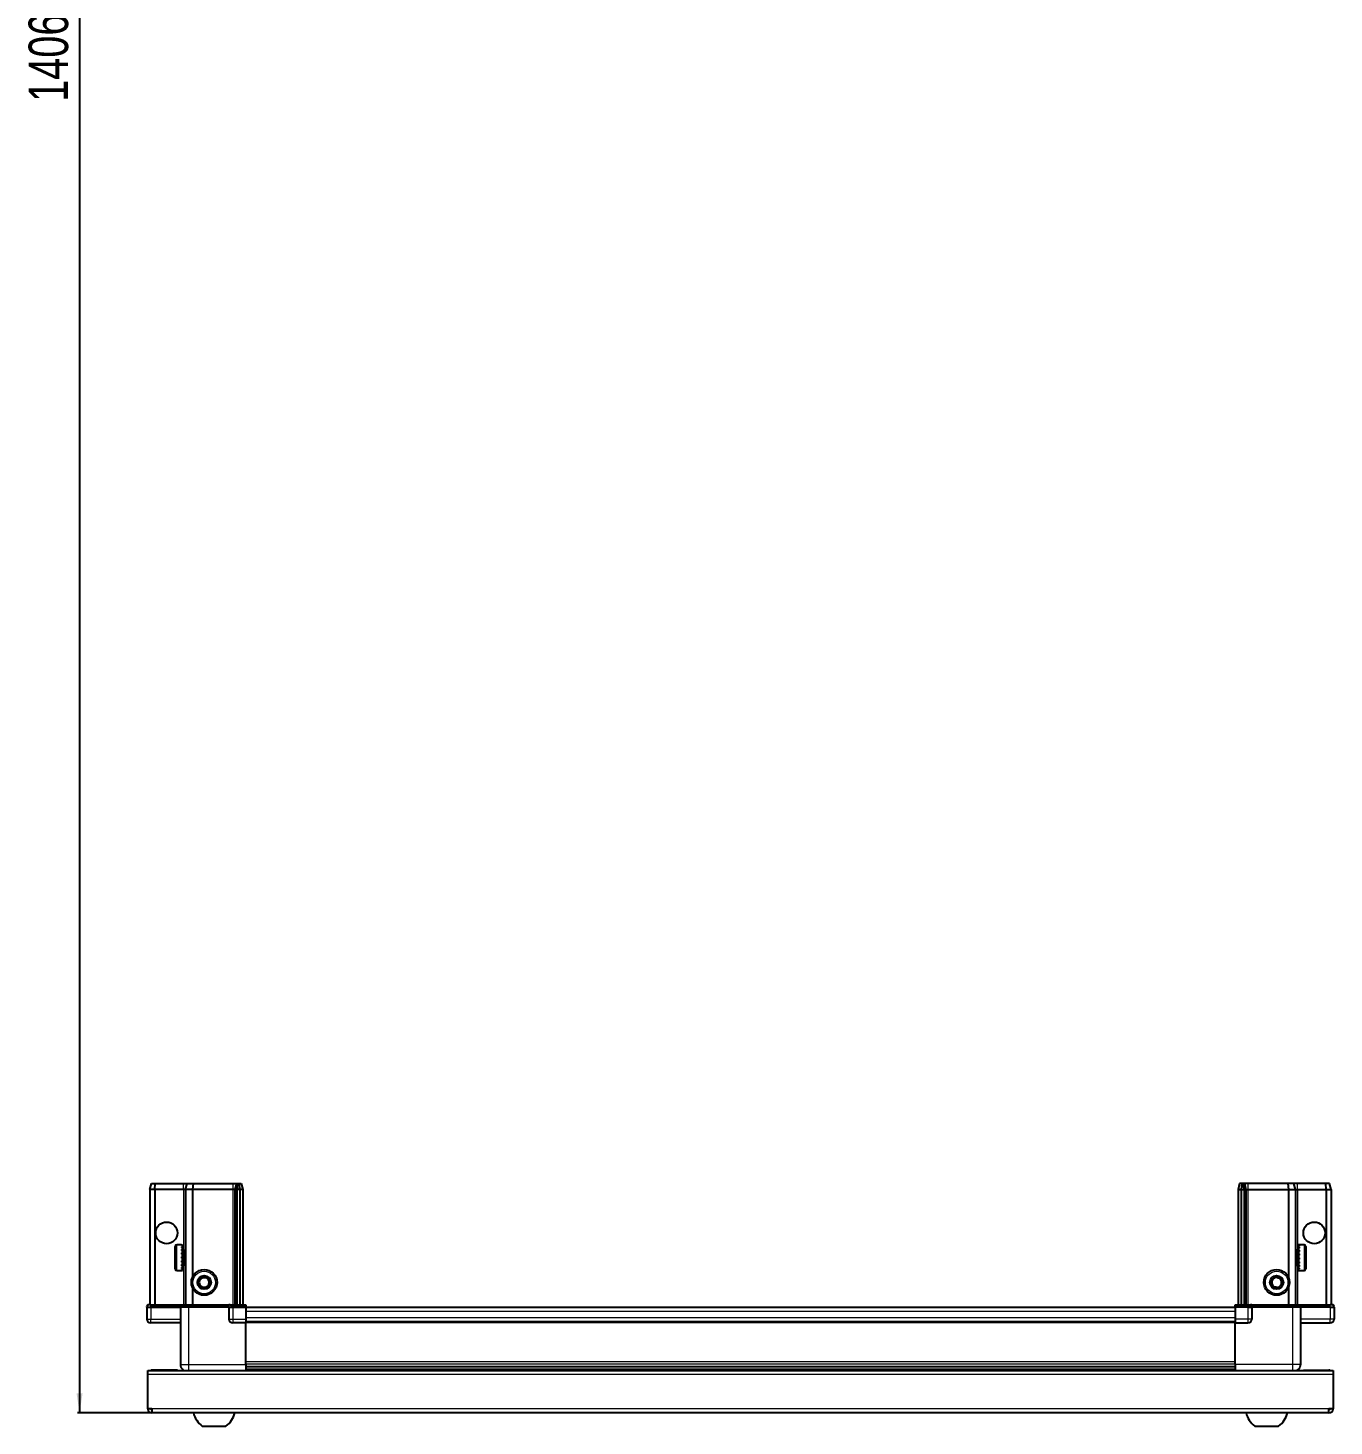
# Model space of a CAD drawing. Header units: millimetres. Extents: x 899 to 3925, y -508 to 2012.
# Drawn here: x 963 to 1623, y -508 to 199 of the extents above; entities that cross this region are included whole.
import ezdxf

# ---------------------------------------------------------------- set-up
doc = ezdxf.new("R2010")
doc.units = ezdxf.units.MM
doc.layers.add('FORMAT', color=7, linetype='Continuous')
doc.styles.add('SLDTEXTSTYLE0', font='TXT', dxfattribs={"width": 0.75})
doc.dimstyles.new('SLDDIMSTYLE0', dxfattribs={"dimtxt": 20, "dimasz": 10, "dimexe": 0, "dimexo": 0.0625, "dimgap": 5, "dimtad": 2, "dimdec": 1, "dimrnd": 1e-09, "dimzin": 12, "dimdsep": 46, "dimtxsty": 'SLDTEXTSTYLE0', "dimsah": 1, "dimcen": 0.09, "dimadec": 0, "dimazin": 3, "dimtfac": 1, "dimtofl": 0, "dimtmove": 0, "dimatfit": 3, "dimfxl": 0, "dimfrac": 2, "dimtolj": 1, "dimtzin": 12, "dimarcsym": 0})

# ---------------------------------------------------------------- blocks, each defined once
blk = doc.blocks.new('_D_8')
at = {"layer": 'FORMAT'}
for p, q in [((1108.46, 905.76), (988.47, 905.76)), ((989.47, 905.76), (989.47, -500.94)), ((1026.06, -500.94), (988.47, -500.94))]:
    blk.add_line(p, q, dxfattribs=at)
for points in [[(989.47, 905.76), (987.93, 895.76), (991.01, 895.76)], [(989.47, -500.94), (991.01, -490.94), (987.93, -490.94)]]:
    blk.add_solid(points, dxfattribs=at)
at = {"layer": 'FORMAT', "insert": (963.69, 161.77), "char_height": 20, "attachment_point": 1, "rotation": 90, "style": 'SLDTEXTSTYLE0'}
blk.add_mtext('1406,7', dxfattribs=at)

msp = doc.modelspace()

# ---------------------------------------------------------------- linework, layer by layer
at = {"color": 7, "linetype": 'Continuous', "lineweight": 25}
for p, q in [((1024.97, -387.94), (1025.77, -384.94)), ((1027.47, -387.94), (1024.97, -387.94)), ((1024.97, -387.94), (1024.97, -446.24)), ((1025.77, -384.94), (1027.63, -384.94)), ((1027.47, -387.94), (1027.63, -384.94)), ((1041.97, -387.94), (1027.47, -387.94)), ((1027.47, -387.94), (1027.47, -446.24)), ((1027.63, -384.94), (1041.97, -384.94)), ((1041.97, -384.94), (1043.77, -384.94)), ((1042.97, -387.94), (1041.97, -387.94)), ((1042.97, -387.94), (1043.77, -384.94)), ((1046.47, -387.94), (1042.97, -387.94)), ((1042.97, -387.94), (1042.97, -446.24)), ((1043.77, -384.94), (1046.8, -384.94)), ((1046.8, -384.94), (1046.47, -387.94)), ((1046.47, -387.94), (1046.47, -432.44)), ((1066.97, -387.94), (1046.47, -387.94)), ((1046.8, -384.94), (1066.97, -384.94)), ((1066.97, -384.94), (1068.77, -384.94)), ((1067.97, -387.94), (1066.97, -387.94)), ((1068.77, -384.94), (1067.97, -387.94)), ((1068.97, -387.94), (1067.97, -387.94)), ((1067.97, -387.94), (1067.97, -446.24)), ((1068.77, -384.94), (1069.51, -384.94)), ((1069.51, -384.94), (1068.97, -387.94)), ((1070.47, -387.94), (1068.97, -387.94)), ((1068.97, -387.94), (1068.97, -446.24)), ((1069.51, -384.94), (1070.02, -384.94)), ((1070.02, -384.94), (1070.47, -387.94)), ((1070.02, -384.94), (1071.17, -384.94)), ((1070.47, -387.94), (1070.47, -446.24)), ((1071.97, -387.94), (1070.47, -387.94)), ((1071.17, -384.94), (1071.97, -387.94)), ((1071.97, -387.94), (1071.97, -446.24)), ((1575.77, -384.94), (1574.97, -387.94)), ((1574.97, -387.94), (1576.47, -387.94)), ((1574.97, -387.94), (1574.97, -446.24)), ((1576.93, -384.94), (1575.77, -384.94)), ((1576.93, -384.94), (1576.47, -387.94)), ((1576.47, -387.94), (1577.97, -387.94)), ((1576.47, -387.94), (1576.47, -446.24)), ((1577.43, -384.94), (1576.93, -384.94)), ((1577.43, -384.94), (1577.97, -387.94)), ((1578.17, -384.94), (1577.43, -384.94)), ((1577.97, -387.94), (1578.97, -387.94)), ((1577.97, -387.94), (1577.97, -446.24)), ((1578.17, -384.94), (1578.97, -387.94)), ((1579.97, -384.94), (1578.17, -384.94)), ((1578.97, -387.94), (1578.97, -446.24)), ((1578.97, -387.94), (1579.97, -387.94)), ((1600.14, -384.94), (1579.97, -384.94)), ((1579.97, -387.94), (1600.47, -387.94)), ((1600.14, -384.94), (1600.47, -387.94)), ((1603.17, -384.94), (1600.14, -384.94)), ((1600.47, -387.94), (1600.47, -432.44)), ((1600.47, -387.94), (1603.97, -387.94)), ((1603.97, -387.94), (1603.17, -384.94)), ((1604.97, -384.94), (1603.17, -384.94)), ((1603.97, -387.94), (1603.97, -446.24)), ((1603.97, -387.94), (1604.97, -387.94)), ((1619.32, -384.94), (1604.97, -384.94)), ((1604.97, -387.94), (1619.47, -387.94)), ((1619.47, -387.94), (1619.32, -384.94)), ((1621.17, -384.94), (1619.32, -384.94)), ((1619.47, -387.94), (1621.97, -387.94)), ((1619.47, -387.94), (1619.47, -446.24)), ((1621.97, -387.94), (1621.17, -384.94)), ((1621.97, -387.94), (1621.97, -446.24)), ((1037.77, -428.14), (1037.77, -416.74)), ((1040.97, -415.94), (1038.57, -415.94)), ((1040.97, -415.94), (1040.97, -415.95)), ((1040.97, -415.95), (1041.47, -415.95)), ((1040.97, -416.13), (1041.47, -416.13)), ((1040.97, -416.13), (1040.97, -416.35)), ((1040.97, -416.35), (1041.47, -416.35)), ((1041.47, -416.13), (1041.47, -415.95)), ((1041.47, -416.35), (1041.47, -416.13)), ((1041.47, -416.93), (1041.47, -416.35)), ((1608.37, -415.94), (1605.47, -415.94)), ((1605.97, -415.94), (1605.47, -415.94)), ((1605.47, -415.94), (1605.47, -415.99)), ((1605.47, -415.99), (1605.47, -416.27)), ((1605.97, -415.99), (1605.47, -415.99)), ((1605.97, -416.27), (1605.47, -416.27)), ((1605.47, -416.27), (1605.47, -416.55)), ((1605.97, -416.55), (1605.47, -416.55)), ((1605.47, -416.55), (1605.47, -417.21)), ((1605.97, -415.99), (1605.97, -415.94)), ((1605.97, -416.55), (1605.97, -416.27)), ((1609.17, -416.74), (1609.17, -428.14)), ((1040.97, -416.93), (1041.47, -416.93)), ((1040.97, -416.93), (1040.97, -417.35)), ((1040.97, -417.35), (1041.47, -417.35)), ((1040.97, -418.26), (1041.47, -418.26)), ((1040.97, -418.26), (1040.97, -418.85)), ((1040.97, -418.85), (1041.47, -418.85)), ((1040.97, -420), (1041.47, -420)), ((1040.97, -420), (1040.97, -420.7)), ((1040.97, -420.7), (1041.47, -420.7)), ((1040.97, -421.99), (1041.47, -421.99)), ((1040.97, -421.99), (1040.97, -422.72)), ((1040.97, -422.13), (1041.47, -422.13)), ((1040.97, -422.63), (1041.47, -422.63)), ((1040.97, -422.72), (1041.47, -422.72)), ((1041.47, -417.35), (1041.47, -416.93)), ((1041.47, -418.26), (1041.47, -417.35)), ((1041.57, -418.04), (1041.47, -418.04)), ((1041.47, -418.85), (1041.47, -418.26)), ((1041.47, -420), (1041.47, -418.85)), ((1041.47, -420.7), (1041.47, -420)), ((1041.47, -421.99), (1041.47, -420.7)), ((1041.47, -422.13), (1041.47, -421.99)), ((1041.47, -422.72), (1041.47, -422.63)), ((1041.47, -424.01), (1041.47, -422.72)), ((1041.57, -426.84), (1041.57, -418.04)), ((1042.45, -419.13), (1041.97, -418.44)), ((1041.97, -426.44), (1041.97, -418.44)), ((1042.94, -418.44), (1042.45, -419.13)), ((1042.45, -425.75), (1042.45, -419.13)), ((1042.97, -418.44), (1042.94, -418.44)), ((1042.94, -426.44), (1042.94, -418.44)), ((1604, -418.44), (1603.97, -418.44)), ((1604.49, -419.13), (1604, -418.44)), ((1604, -418.44), (1604, -426.44)), ((1604.97, -418.44), (1604.49, -419.13)), ((1604.49, -419.13), (1604.49, -425.75)), ((1604.97, -418.44), (1604.97, -426.44)), ((1605.47, -418.04), (1605.37, -418.04)), ((1605.37, -418.04), (1605.37, -426.84)), ((1605.97, -417.21), (1605.47, -417.21)), ((1605.47, -417.21), (1605.47, -417.68)), ((1605.47, -417.68), (1605.47, -418.66)), ((1605.97, -417.68), (1605.47, -417.68)), ((1605.97, -418.66), (1605.47, -418.66)), ((1605.47, -418.66), (1605.47, -419.28)), ((1605.47, -419.28), (1605.47, -420.48)), ((1605.97, -419.28), (1605.47, -419.28)), ((1605.97, -420.48), (1605.47, -420.48)), ((1605.47, -420.48), (1605.47, -421.11)), ((1605.97, -421.11), (1605.47, -421.11)), ((1605.47, -421.19), (1605.47, -422.49)), ((1605.97, -421.19), (1605.47, -421.19)), ((1605.97, -422.49), (1605.47, -422.49)), ((1605.97, -422.97), (1605.47, -422.97)), ((1605.47, -422.97), (1605.47, -423.23)), ((1605.47, -423.23), (1605.47, -424.5)), ((1605.97, -423.23), (1605.47, -423.23)), ((1605.97, -417.68), (1605.97, -417.21)), ((1605.97, -419.28), (1605.97, -418.66)), ((1605.97, -421.19), (1605.97, -420.48)), ((1605.97, -423.23), (1605.97, -422.49)), ((1038.57, -428.94), (1040.97, -428.94)), ((1040.97, -424.01), (1041.47, -424.01)), ((1040.97, -424.01), (1040.97, -424.72)), ((1040.97, -424.72), (1041.47, -424.72)), ((1040.97, -425.88), (1041.47, -425.88)), ((1040.97, -425.88), (1040.97, -426.49)), ((1040.97, -426.49), (1041.47, -426.49)), ((1040.97, -427.42), (1041.47, -427.42)), ((1040.97, -427.42), (1040.97, -427.86)), ((1040.97, -427.86), (1041.47, -427.86)), ((1040.97, -428.47), (1041.47, -428.47)), ((1040.97, -428.47), (1040.97, -428.7)), ((1040.97, -428.7), (1041.47, -428.7)), ((1040.97, -428.92), (1041.47, -428.92)), ((1040.97, -428.92), (1040.97, -428.94)), ((1040.97, -428.93), (1041.47, -428.93)), ((1041.47, -424.72), (1041.47, -424.01)), ((1041.47, -425.88), (1041.47, -424.72)), ((1041.47, -426.49), (1041.47, -425.88)), ((1041.47, -427.42), (1041.47, -426.49)), ((1041.47, -426.84), (1041.57, -426.84)), ((1041.47, -427.86), (1041.47, -427.42)), ((1041.47, -428.47), (1041.47, -427.86)), ((1041.47, -428.7), (1041.47, -428.47)), ((1041.47, -428.92), (1041.47, -428.7)), ((1041.47, -428.93), (1041.47, -428.92)), ((1041.97, -426.44), (1042.45, -425.75)), ((1042.45, -425.75), (1042.94, -426.44)), ((1042.94, -426.44), (1042.97, -426.44)), ((1603.97, -426.44), (1604, -426.44)), ((1604, -426.44), (1604.49, -425.75)), ((1604.49, -425.75), (1604.97, -426.44)), ((1605.37, -426.84), (1605.47, -426.84)), ((1605.97, -424.5), (1605.47, -424.5)), ((1605.47, -424.5), (1605.47, -425.18)), ((1605.47, -425.18), (1605.47, -426.3)), ((1605.97, -425.18), (1605.47, -425.18)), ((1605.97, -426.3), (1605.47, -426.3)), ((1605.47, -426.3), (1605.47, -426.87)), ((1605.47, -426.87), (1605.47, -427.73)), ((1605.97, -426.87), (1605.47, -426.87)), ((1605.97, -427.73), (1605.47, -427.73)), ((1605.47, -427.73), (1605.47, -428.12)), ((1605.47, -428.12), (1605.47, -428.64)), ((1605.97, -428.12), (1605.47, -428.12)), ((1605.97, -428.64), (1605.47, -428.64)), ((1605.47, -428.64), (1605.47, -428.82)), ((1605.47, -428.82), (1605.47, -428.94)), ((1605.97, -428.82), (1605.47, -428.82)), ((1605.47, -428.94), (1608.37, -428.94)), ((1605.97, -425.18), (1605.97, -424.5)), ((1605.97, -426.87), (1605.97, -426.3)), ((1605.97, -428.12), (1605.97, -427.73)), ((1605.97, -428.82), (1605.97, -428.64)), ((1046.47, -437.44), (1046.47, -446.24)), ((1600.47, -437.44), (1600.47, -446.24)), ((1023.97, -446.24), (1023.47, -447.11)), ((1023.47, -447.44), (1023.47, -447.11)), ((1023.47, -447.44), (1025.47, -447.44)), ((1023.47, -447.44), (1023.47, -453.44)), ((1025.47, -446.24), (1023.97, -446.24)), ((1025.47, -446.24), (1040.27, -446.24)), ((1040.27, -447.44), (1025.47, -447.44)), ((1025.47, -447.44), (1040.27, -447.44)), ((1040.27, -446.24), (1040.47, -446.24)), ((1040.47, -447.44), (1040.27, -447.44)), ((1040.47, -447.44), (1040.47, -446.24)), ((1040.47, -446.24), (1044.47, -446.24)), ((1044.47, -447.44), (1040.47, -447.44)), ((1040.47, -447.44), (1040.47, -476.44)), ((1044.47, -446.24), (1064.77, -446.24)), ((1064.77, -447.44), (1044.47, -447.44)), ((1064.77, -446.24), (1064.97, -446.24)), ((1064.97, -447.44), (1064.77, -447.44)), ((1064.97, -447.44), (1064.97, -446.24)), ((1065.65, -446.24), (1064.97, -446.24)), ((1064.97, -447.44), (1066.97, -447.44)), ((1064.97, -447.44), (1064.97, -453.44)), ((1065.65, -446.24), (1073.47, -446.24)), ((1073.47, -447.11), (1066.97, -447.11)), ((1073.47, -447.44), (1066.97, -447.44)), ((1066.97, -447.44), (1073.47, -447.44)), ((1073.47, -446.24), (1073.47, -447.11)), ((1073.47, -447.11), (1073.47, -447.11)), ((1073.47, -447.44), (1073.47, -447.11)), ((1073.47, -447.44), (1073.47, -447.44)), ((1073.47, -447.44), (1073.47, -453.44)), ((1573.47, -447.59), (1073.47, -447.59)), ((1573.47, -446.24), (1581.29, -446.24)), ((1573.47, -447.11), (1573.47, -446.24)), ((1579.97, -447.11), (1573.47, -447.11)), ((1573.47, -447.44), (1573.47, -447.11)), ((1579.97, -447.44), (1573.47, -447.44)), ((1573.47, -447.44), (1573.47, -453.44)), ((1579.97, -447.44), (1581.97, -447.44)), ((1581.97, -447.44), (1579.97, -447.44)), ((1581.97, -446.24), (1581.29, -446.24)), ((1581.97, -447.44), (1581.97, -446.24)), ((1581.97, -446.24), (1582.17, -446.24)), ((1582.17, -447.44), (1581.97, -447.44)), ((1581.97, -447.44), (1581.97, -453.44)), ((1582.17, -446.24), (1602.47, -446.24)), ((1602.47, -447.44), (1582.17, -447.44)), ((1602.47, -446.24), (1606.47, -446.24)), ((1606.47, -447.44), (1602.47, -447.44)), ((1606.47, -447.44), (1606.47, -446.24)), ((1606.47, -446.24), (1606.67, -446.24)), ((1606.67, -447.44), (1606.47, -447.44)), ((1606.47, -447.44), (1606.47, -476.44)), ((1606.67, -446.24), (1621.47, -446.24)), ((1621.47, -447.44), (1606.67, -447.44)), ((1622.97, -446.24), (1621.47, -446.24)), ((1621.47, -447.44), (1623.47, -447.44)), ((1623.47, -447.11), (1622.97, -446.24)), ((1623.47, -447.11), (1622.97, -446.24)), ((1623.47, -447.44), (1623.47, -447.11)), ((1623.47, -447.44), (1623.47, -447.11)), ((1623.47, -447.44), (1623.47, -447.44)), ((1623.47, -447.44), (1623.47, -453.44)), ((1040.47, -455.44), (1025.47, -455.44)), ((1073.47, -455.44), (1066.97, -455.44)), ((1073.47, -453.44), (1073.47, -455.44)), ((1573.47, -454.79), (1073.47, -454.79)), ((1073.47, -476.44), (1073.47, -455.44)), ((1573.47, -453.44), (1573.47, -455.44)), ((1573.47, -455.44), (1579.97, -455.44)), ((1573.47, -476.44), (1573.47, -455.44)), ((1606.47, -455.44), (1621.47, -455.44)), ((1023.97, -479.44), (1622.97, -479.44)), ((1023.97, -481.54), (1023.97, -479.44)), ((1038.97, -479.34), (1026.07, -479.34)), ((1038.97, -479.34), (1038.97, -479.44)), ((1073.47, -477.46), (1573.47, -477.46)), ((1073.47, -477.5), (1573.47, -477.5)), ((1097.35, -479.29), (1073.47, -479.29)), ((1091.97, -479.44), (1091.97, -479.29)), ((1092.01, -479.44), (1092.01, -479.29)), ((1092.28, -479.44), (1092.28, -479.29)), ((1092.54, -479.44), (1092.54, -479.29)), ((1093.19, -479.44), (1093.19, -479.29)), ((1093.66, -479.44), (1093.66, -479.29)), ((1094.62, -479.44), (1094.62, -479.29)), ((1095.24, -479.44), (1095.24, -479.29)), ((1096.43, -479.44), (1096.43, -479.29)), ((1097.09, -479.44), (1097.09, -479.29)), ((1097.14, -479.44), (1097.14, -479.29)), ((1098.44, -479.29), (1097.35, -479.29)), ((1099.17, -479.29), (1098.44, -479.29)), ((1098.44, -479.44), (1098.44, -479.29)), ((1098.44, -479.29), (1098.44, -479.29)), ((1098.45, -479.44), (1098.45, -479.29)), ((1098.95, -479.44), (1098.95, -479.29)), ((1099.17, -479.44), (1099.17, -479.29)), ((1099.59, -479.29), (1099.17, -479.29)), ((1099.17, -479.29), (1099.17, -479.29)), ((1547.35, -479.29), (1099.59, -479.29)), ((1100.45, -479.44), (1100.45, -479.29)), ((1101.14, -479.44), (1101.14, -479.29)), ((1102.26, -479.44), (1102.26, -479.29)), ((1102.84, -479.44), (1102.84, -479.29)), ((1103.71, -479.44), (1103.71, -479.29)), ((1104.11, -479.44), (1104.11, -479.29)), ((1104.64, -479.44), (1104.64, -479.29)), ((1104.83, -479.44), (1104.83, -479.29)), ((1104.97, -479.44), (1104.97, -479.29)), ((1541.97, -479.44), (1541.97, -479.29)), ((1542.14, -479.44), (1542.14, -479.29)), ((1542.35, -479.44), (1542.35, -479.29)), ((1542.91, -479.44), (1542.91, -479.29)), ((1543.33, -479.44), (1543.33, -479.29)), ((1544.23, -479.44), (1544.23, -479.29)), ((1544.82, -479.44), (1544.82, -479.29)), ((1545.96, -479.44), (1545.96, -479.29)), ((1546.66, -479.44), (1546.66, -479.29)), ((1547.93, -479.29), (1547.35, -479.29)), ((1547.93, -479.44), (1547.93, -479.29)), ((1547.94, -479.29), (1547.93, -479.29)), ((1548.67, -479.29), (1547.94, -479.29)), ((1548.11, -479.44), (1548.11, -479.29)), ((1548.61, -479.44), (1548.61, -479.29)), ((1548.67, -479.44), (1548.67, -479.29)), ((1549.59, -479.29), (1548.67, -479.29)), ((1548.67, -479.29), (1548.67, -479.29)), ((1573.47, -479.29), (1549.59, -479.29)), ((1549.96, -479.44), (1549.96, -479.29)), ((1550.67, -479.44), (1550.67, -479.29)), ((1551.84, -479.44), (1551.84, -479.29)), ((1552.45, -479.44), (1552.45, -479.29)), ((1553.4, -479.44), (1553.4, -479.29)), ((1553.85, -479.44), (1553.85, -479.29)), ((1554.47, -479.44), (1554.47, -479.29)), ((1554.71, -479.44), (1554.71, -479.29)), ((1554.95, -479.44), (1554.95, -479.29)), ((1554.97, -479.44), (1554.97, -479.29)), ((1607.97, -479.34), (1620.87, -479.34)), ((1607.97, -479.34), (1607.97, -479.44)), ((1622.97, -479.44), (1622.97, -481.54)), ((1023.97, -498.84), (1023.97, -481.54)), ((1622.97, -481.54), (1622.97, -498.84)), ((1026.07, -498.84), (1023.97, -498.84)), ((1026.07, -498.84), (1026.07, -500.94)), ((1620.87, -500.94), (1026.07, -500.94)), ((1622.97, -498.84), (1620.87, -498.84)), ((1620.87, -500.94), (1620.87, -498.84)), ((1051.47, -507.54), (1063.47, -507.54)), ((1583.47, -507.54), (1595.47, -507.54))]:
    msp.add_line(p, q, dxfattribs=at)
at = {"color": 8, "linetype": 'Continuous', "lineweight": 18}
for p, q in [((1041.97, -387.94), (1041.97, -384.94)), ((1041.97, -387.94), (1041.97, -418.44)), ((1066.97, -384.94), (1066.97, -387.94)), ((1066.97, -387.94), (1066.97, -446.24)), ((1579.97, -384.94), (1579.97, -387.94)), ((1579.97, -387.94), (1579.97, -446.24)), ((1604.97, -387.94), (1604.97, -384.94)), ((1604.97, -387.94), (1604.97, -418.44)), ((1038.57, -428.94), (1038.57, -415.94)), ((1608.37, -415.94), (1608.37, -428.94)), ((1041.97, -426.44), (1041.97, -446.24)), ((1604.97, -426.44), (1604.97, -446.24)), ((1025.47, -447.44), (1025.47, -446.24)), ((1025.47, -447.44), (1025.47, -453.44)), ((1040.27, -447.44), (1040.27, -446.24)), ((1044.47, -447.44), (1044.47, -446.24)), ((1044.47, -447.44), (1044.47, -476.44)), ((1064.77, -447.44), (1064.77, -446.24)), ((1066.97, -447.44), (1066.97, -447.11)), ((1066.97, -447.44), (1066.97, -453.44)), ((1073.47, -447.44), (1073.47, -447.11)), ((1573.47, -449.59), (1073.47, -449.59)), ((1579.97, -447.44), (1579.97, -447.11)), ((1579.97, -447.44), (1579.97, -453.44)), ((1582.17, -446.24), (1582.17, -447.44)), ((1602.47, -447.44), (1602.47, -446.24)), ((1602.47, -447.44), (1602.47, -476.44)), ((1606.67, -446.24), (1606.67, -447.44)), ((1621.47, -447.44), (1621.47, -446.24)), ((1621.47, -447.44), (1621.47, -453.44)), ((1023.47, -453.44), (1025.47, -453.44)), ((1025.47, -453.44), (1040.47, -453.44)), ((1025.47, -455.44), (1025.47, -453.44)), ((1064.97, -453.44), (1066.97, -453.44)), ((1066.97, -453.44), (1073.47, -453.44)), ((1066.97, -453.44), (1066.97, -455.44)), ((1573.47, -452.79), (1073.47, -452.79)), ((1573.47, -455.44), (1073.47, -455.44)), ((1579.97, -453.44), (1573.47, -453.44)), ((1579.97, -453.44), (1579.97, -455.44)), ((1581.97, -453.44), (1579.97, -453.44)), ((1621.47, -453.44), (1606.47, -453.44)), ((1621.47, -455.44), (1621.47, -453.44)), ((1623.47, -453.44), (1621.47, -453.44)), ((1026.07, -479.44), (1026.07, -479.34)), ((1044.47, -476.44), (1073.47, -476.44)), ((1073.47, -474.84), (1573.47, -474.84)), ((1573.47, -476.26), (1073.47, -476.26)), ((1073.47, -478.7), (1573.47, -478.7)), ((1602.47, -476.44), (1573.47, -476.44)), ((1620.87, -479.44), (1620.87, -479.34)), ((1622.97, -481.54), (1023.97, -481.54)), ((1620.87, -498.84), (1026.07, -498.84))]:
    msp.add_line(p, q, dxfattribs=at)
at = {"color": 7, "linetype": 'Continuous', "lineweight": 25, "flags": 128}
for points in [[(1026.07, -479.34), (1025.66, -479.38), (1025.43, -479.44)], [(1621.51, -479.44), (1621.28, -479.38), (1620.87, -479.34)]]:
    msp.add_lwpolyline(points, dxfattribs=at)
at = {"color": 7, "linetype": 'Continuous', "lineweight": 25}
for centre, radius in [((1033.47, -409.94), 5.5), ((1613.47, -409.94), 5.5), ((1052.47, -434.94), 6.5), ((1594.47, -434.94), 6.5), ((1052.47, -434.94), 3.46), ((1594.47, -434.94), 3.46)]:
    msp.add_circle(centre, radius, dxfattribs=at)
at = {"color": 8, "linetype": 'Continuous', "lineweight": 18}
for centre in [(1052.47, -434.94), (1594.47, -434.94)]:
    msp.add_circle(centre, 5.7, dxfattribs=at)
at = {"color": 7, "linetype": 'Continuous', "lineweight": 25}
for centre, radius, start, end in [((1038.57, -416.74), 0.8, 90, 180), ((1608.37, -416.74), 0.8, 360, 90), ((1041.97, -418.04), 0.4, 180, 270), ((1604.97, -418.04), 0.4, 270, 0), ((1038.57, -428.14), 0.8, 180, 270), ((1041.97, -426.84), 0.4, 90, 180), ((1604.97, -426.84), 0.4, 360, 90), ((1608.37, -428.14), 0.8, 270, 0), ((1052.47, -434.94), 2.5, 147.37605, 207.37605), ((1052.47, -434.94), 2.5, 207.37605, 267.37605), ((1052.47, -434.94), 2.5, 87.37605, 147.37605), ((1052.47, -434.94), 2.5, 267.37605, 327.37605), ((1052.47, -434.94), 2.5, 27.37605, 87.37605), ((1052.47, -434.94), 2.5, 327.37605, 27.37605), ((1594.47, -434.94), 2.5, 134.67671, 194.67671), ((1594.47, -434.94), 2.5, 194.67671, 254.67671), ((1594.47, -434.94), 2.5, 74.67671, 134.67671), ((1594.47, -434.94), 2.5, 254.67671, 314.67671), ((1594.47, -434.94), 2.5, 14.67671, 74.67671), ((1594.47, -434.94), 2.5, 314.67671, 14.67671), ((1025.47, -453.44), 2, 180, 270), ((1066.97, -453.44), 2, 180, 270), ((1579.97, -453.44), 2, 270, 0), ((1621.47, -453.44), 2, 270, 0), ((1026.07, -498.84), 2.1, 180, 270), ((1026.07, -498.84), 0.6, 180, 270), ((1058.5, -497.92), 11.91, 194.70035, 233.8734), ((1056.45, -497.92), 11.91, 306.1266, 345.29965), ((1590.5, -497.92), 11.91, 194.70035, 233.8734), ((1588.45, -497.92), 11.91, 306.1266, 345.29965), ((1620.87, -498.84), 0.6, 270, 0), ((1620.87, -498.84), 2.1, 270, 0)]:
    msp.add_arc(centre, radius, start, end, dxfattribs=at)
for centre, start_param, end_param in [((1066.97, -443.64), 2.418858, 3.141593), ((1579.97, -443.64), 3.141593, 3.864327)]:
    msp.add_ellipse(centre, major_axis=(0, 3.46), ratio=0.57735, start_param=start_param, end_param=end_param, dxfattribs=at)
for points, knots in [([(1049.59, -434.81), (1049.86, -434.37), (1050.39, -433.56), (1050.9, -432.75), (1051.14, -432.38)], [0, 0, 0, 0, 0.534686, 1, 1, 1, 1]), ([(1050.91, -437.37), (1050.86, -437.26), (1050.58, -436.73), (1050.12, -435.84), (1049.75, -435.11), (1049.59, -434.81)], [0, 0, 0, 0, 0.133125, 0.637099, 1, 1, 1, 1]), ([(1053.8, -437.5), (1053.28, -437.48), (1052.32, -437.44), (1051.36, -437.39), (1050.91, -437.37)], [0, 0, 0, 0, 0.534686, 1, 1, 1, 1]), ([(1051.14, -432.38), (1051.66, -432.4), (1052.62, -432.44), (1053.58, -432.49), (1054.03, -432.51)], [0, 0, 0, 0, 0.534686, 1, 1, 1, 1]), ([(1055.35, -435.07), (1055.08, -435.51), (1054.56, -436.32), (1054.04, -437.13), (1053.8, -437.5)], [0, 0, 0, 0, 0.534686, 1, 1, 1, 1]), ([(1054.03, -432.51), (1054.19, -432.81), (1054.56, -433.55), (1055.02, -434.43), (1055.3, -434.96), (1055.35, -435.07)], [0, 0, 0, 0, 0.362901, 0.866875, 1, 1, 1, 1]), ([(1591.69, -434.18), (1592.05, -433.81), (1592.74, -433.14), (1593.42, -432.46), (1593.74, -432.15)], [0, 0, 0, 0, 0.534686, 1, 1, 1, 1]), ([(1592.42, -436.97), (1592.33, -436.64), (1592.12, -435.84), (1591.87, -434.88), (1591.72, -434.3), (1591.69, -434.18)], [0, 0, 0, 0, 0.3629006, 0.8668753, 1, 1, 1, 1]), ([(1595.2, -437.73), (1594.7, -437.6), (1593.77, -437.34), (1592.85, -437.09), (1592.42, -436.97)], [0, 0, 0, 0, 0.534686, 1, 1, 1, 1]), ([(1593.74, -432.15), (1594.24, -432.28), (1595.17, -432.54), (1596.09, -432.79), (1596.52, -432.91)], [0, 0, 0, 0, 0.534686, 1, 1, 1, 1]), ([(1597.25, -435.7), (1596.89, -436.07), (1596.2, -436.74), (1595.52, -437.42), (1595.2, -437.73)], [0, 0, 0, 0, 0.534686, 1, 1, 1, 1]), ([(1596.52, -432.91), (1596.56, -433.03), (1596.71, -433.61), (1596.96, -434.57), (1597.17, -435.37), (1597.25, -435.7)], [0, 0, 0, 0, 0.1331247, 0.6370994, 1, 1, 1, 1]), ([(1040.47, -476.44), (1040.52, -476.88), (1040.59, -477.56), (1041.02, -478.37), (1041.48, -478.93), (1041.88, -479.29), (1042.15, -479.42), (1042.19, -479.44)], [0, 0, 0, 0, 0.363018, 0.558438, 0.758004, 0.95757, 1, 1, 1, 1]), ([(1073.47, -476.44), (1073.47, -476.84), (1073.47, -477.63), (1073.47, -478.64), (1073.47, -479.27), (1073.47, -479.43), (1073.47, -479.44)], [0, 0, 0, 0, 0.32552, 0.65104, 0.97656, 1, 1, 1, 1]), ([(1573.47, -476.44), (1573.47, -476.84), (1573.47, -477.63), (1573.47, -478.64), (1573.47, -479.27), (1573.47, -479.43), (1573.47, -479.44)], [0, 0, 0, 0, 0.32552, 0.65104, 0.97656, 1, 1, 1, 1]), ([(1606.47, -476.44), (1606.42, -476.88), (1606.35, -477.56), (1605.92, -478.37), (1605.46, -478.93), (1605.06, -479.29), (1604.8, -479.42), (1604.75, -479.44)], [0, 0, 0, 0, 0.363018, 0.558438, 0.758004, 0.95757, 1, 1, 1, 1])]:
    msp.add_open_spline(points, degree=3, knots=knots, dxfattribs=at)
at = {"color": 8, "linetype": 'Continuous', "lineweight": 18}
for points in [[(1040.47, -476.44), (1040.53, -476.44), (1040.65, -476.44), (1041.58, -476.44), (1042.9, -476.44), (1043.95, -476.44), (1044.47, -476.44)], [(1606.47, -476.44), (1606.41, -476.44), (1606.29, -476.44), (1605.37, -476.44), (1604.04, -476.44), (1602.99, -476.44), (1602.47, -476.44)]]:
    msp.add_open_spline(points, degree=3, dxfattribs=at)
for points in [[(1044.47, -476.44), (1044.47, -476.88), (1044.47, -477.56), (1044.47, -478.37), (1044.47, -478.93), (1044.47, -479.29), (1044.47, -479.42), (1044.47, -479.44)], [(1602.47, -476.44), (1602.47, -476.88), (1602.47, -477.56), (1602.47, -478.37), (1602.47, -478.93), (1602.47, -479.29), (1602.47, -479.42), (1602.47, -479.44)]]:
    msp.add_open_spline(points, degree=3, knots=[0, 0, 0, 0, 0.363018, 0.558438, 0.758004, 0.95757, 1, 1, 1, 1], dxfattribs=at)

# ---------------------------------------------------------------- dimensions: what is measured, and where the dimension line sits
at = {"layer": 'FORMAT'}
dim = msp.add_linear_dim(base=(989.47, -500.94), p1=(1108.47, 905.76), p2=(1026.07, -500.94), angle=90, dimstyle='SLDDIMSTYLE0', dxfattribs=at)
dim.commit()
dim.dimension.update_dxf_attribs({"geometry": '_D_8', "text_midpoint": (989.47, 202.41), "dimtype": 160})

doc.saveas('drawing.dxf')
